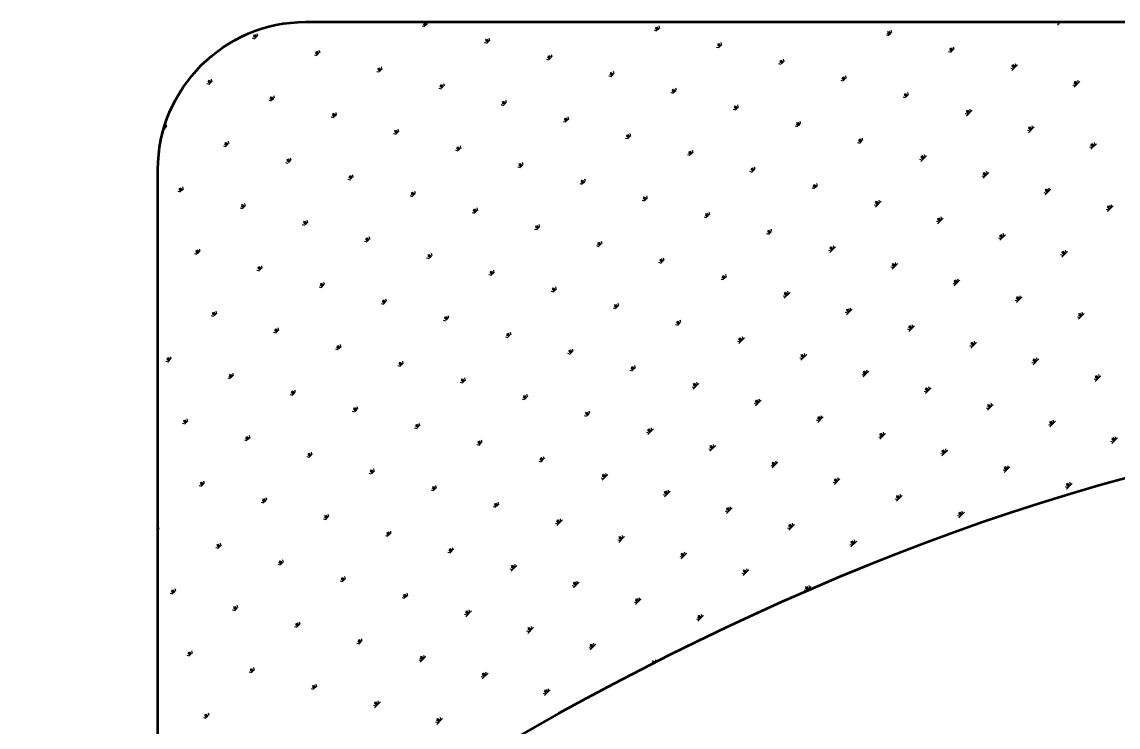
# Model space of a CAD drawing. Extents: x -2746917 to -971774, y -3334247 to -3250358.
# Drawn here: x -2110684 to -2109614, y -3276389 to -3275701 of the extents above; entities that cross this region are included whole.
import ezdxf

# ---------------------------------------------------------------- set-up
doc = ezdxf.new("R2010")
doc.units = 0
doc.header["$LTSCALE"] = 1000
doc.header["$MEASUREMENT"] = 0
doc.layers.get('0').update_dxf_attribs({"linetype": 'CONTINUOUS'})
doc.layers.add('PUB_TITLE', color=4, linetype='CONTINUOUS')

# ---------------------------------------------------------------- blocks, each defined once
blk = doc.blocks.new('A$C6B365CFD')
at = {"layer": 'PUB_TITLE', "color": 4}
for p, q in [((-497.4, 23374.9), (-499.8, 23375.6)), ((-496.7, 23375.6), (-498.9, 23377.8)), ((-496, 23376.3), (-498.8, 23379.1)), ((-495.3, 23377), (-497.6, 23379.2)), ((-494.6, 23377.7), (-495.2, 23379.7)), ((-270.8, 23370.6), (-273.2, 23371.2)), ((-270.1, 23371.3), (-272.3, 23373.5)), ((-269.4, 23372), (-272.2, 23374.7)), ((-268.7, 23372.6), (-270.9, 23374.9)), ((-268, 23373.3), (-268.7, 23375.8)), ((-42.8, 23367.6), (-45.5, 23370.4)), ((-42.1, 23368.3), (-44.3, 23370.5)), ((-41.4, 23369), (-42, 23371.4)), ((121.8, 23378.1), (119.3, 23378.8)), ((120.4, 23376.7), (123.4, 23379.7)), ((122.5, 23378.8), (121.5, 23379.7)), ((123.1, 23379.5), (122.9, 23379.7)), ((-663.3, 23363), (-665.8, 23363.7)), ((-662.6, 23363.7), (-664.9, 23365.9)), ((-661.9, 23364.4), (-664.7, 23367.2)), ((-661.2, 23365.1), (-663.5, 23367.3)), ((-660.5, 23365.8), (-661.2, 23368.2)), ((-436.7, 23358.7), (-439.1, 23359.3)), ((-436, 23359.3), (-438.2, 23361.6)), ((-435.3, 23360), (-438.1, 23362.8)), ((-434.6, 23360.7), (-436.8, 23363)), ((-433.9, 23361.4), (-434.6, 23363.9)), ((-207.3, 23357.1), (-207.9, 23359.5)), ((-44.1, 23366.2), (-46.6, 23366.9)), ((-43.5, 23366.9), (-45.7, 23369.1)), ((-601.9, 23347.4), (-604.1, 23349.7)), ((-601.2, 23348.1), (-604, 23350.9)), ((-600.5, 23348.8), (-602.7, 23351)), ((-599.8, 23349.5), (-600.5, 23351.9)), ((-210.1, 23354.3), (-212.5, 23354.9)), ((-209.4, 23355), (-211.6, 23357.2)), ((-208.7, 23355.7), (-211.4, 23358.5)), ((-208, 23356.4), (-210.2, 23358.6)), ((16.6, 23349.9), (14.1, 23350.6)), ((17.3, 23350.6), (15.1, 23352.8)), ((18, 23351.3), (15.2, 23354.1)), ((18.7, 23352), (16.4, 23354.2)), ((19.4, 23352.7), (18.7, 23355.1)), ((-602.6, 23346.7), (-605, 23347.4)), ((-376, 23342.4), (-378.4, 23343)), ((-375.3, 23343.1), (-377.5, 23345.3)), ((-374.6, 23343.8), (-377.4, 23346.5)), ((-373.9, 23344.5), (-376.1, 23346.7)), ((-373.2, 23345.2), (-373.8, 23347.6)), ((-149.3, 23338), (-151.8, 23338.7)), ((-148.6, 23338.7), (-150.9, 23340.9)), ((-147.9, 23339.4), (-150.7, 23342.2)), ((-147.2, 23340.1), (-149.5, 23342.3)), ((-146.6, 23340.8), (-147.2, 23343.2)), ((78.7, 23335), (75.9, 23337.8)), ((75.9, 23332.3), (81.5, 23337.8)), ((79.4, 23335.7), (77.2, 23338)), ((80.1, 23336.4), (79.4, 23338.9)), ((-541.9, 23330.5), (-544.3, 23331.1)), ((-541.2, 23331.2), (-543.4, 23333.4)), ((-540.5, 23331.9), (-543.3, 23334.6)), ((-539.8, 23332.6), (-542, 23334.8)), ((-539.1, 23333.2), (-539.7, 23335.7)), ((-315.2, 23326.1), (-317.7, 23326.8)), ((-314.5, 23326.8), (-316.8, 23329)), ((-313.8, 23327.5), (-316.6, 23330.3)), ((-313.2, 23328.2), (-315.4, 23330.4)), ((-312.5, 23328.9), (-313.1, 23331.3)), ((-85.8, 23324.5), (-86.5, 23327)), ((77.3, 23333.7), (74.9, 23334.3)), ((78, 23334.4), (75.8, 23336.6)), ((-707.8, 23318.6), (-710.2, 23319.2)), ((-707.1, 23319.3), (-709.3, 23321.5)), ((-706.4, 23319.9), (-709.2, 23322.7)), ((-705.7, 23320.6), (-707.9, 23322.9)), ((-705, 23321.3), (-705.7, 23323.8)), ((-480.5, 23314.9), (-482.7, 23317.1)), ((-479.8, 23315.6), (-482.5, 23318.4)), ((-479.1, 23316.3), (-481.3, 23318.5)), ((-478.4, 23317), (-479, 23319.4)), ((-88.6, 23321.7), (-91, 23322.4)), ((-87.9, 23322.4), (-90.1, 23324.7)), ((-87.2, 23323.1), (-90, 23325.9)), ((-86.5, 23323.8), (-88.7, 23326.1)), ((138, 23317.4), (135.6, 23318)), ((138.7, 23318.1), (136.5, 23320.3)), ((139.4, 23318.8), (136.6, 23321.6)), ((136.6, 23316), (142.2, 23321.6)), ((140.1, 23319.5), (137.9, 23321.7)), ((140.8, 23320.2), (140.2, 23322.6)), ((-646.4, 23303), (-648.6, 23305.2)), ((-645.7, 23303.7), (-648.4, 23306.5)), ((-645, 23304.4), (-647.2, 23306.6)), ((-644.3, 23305.1), (-644.9, 23307.5)), ((-481.1, 23314.2), (-483.6, 23314.8)), ((-254.5, 23309.8), (-256.9, 23310.5)), ((-253.8, 23310.5), (-256, 23312.8)), ((-253.1, 23311.2), (-255.9, 23314)), ((-252.4, 23311.9), (-254.7, 23314.1)), ((-251.7, 23312.6), (-252.4, 23315)), ((-27.9, 23305.5), (-30.3, 23306.1)), ((-27.2, 23306.2), (-29.4, 23308.4)), ((-26.5, 23306.9), (-29.3, 23309.6)), ((-25.8, 23307.6), (-28, 23309.8)), ((-25.1, 23308.3), (-25.7, 23310.7)), ((-647.1, 23302.3), (-649.5, 23302.9)), ((-420.4, 23297.9), (-422.8, 23298.6)), ((-419.7, 23298.6), (-421.9, 23300.8)), ((-419, 23299.3), (-421.8, 23302.1)), ((-418.3, 23300), (-420.6, 23302.2)), ((-417.6, 23300.7), (-418.3, 23303.1)), ((-193.1, 23294.3), (-195.3, 23296.5)), ((-192.4, 23295), (-195.2, 23297.7)), ((-191.7, 23295.6), (-193.9, 23297.9)), ((-191, 23296.3), (-191.7, 23298.8)), ((-586.3, 23286), (-588.8, 23286.7)), ((-585.6, 23286.7), (-587.9, 23288.9)), ((-584.9, 23287.4), (-587.7, 23290.2)), ((-584.2, 23288.1), (-586.5, 23290.3)), ((-583.6, 23288.8), (-584.2, 23291.2)), ((-359, 23282.3), (-361.2, 23284.6)), ((-358.3, 23283), (-361.1, 23285.8)), ((-357.6, 23283.7), (-359.8, 23286)), ((-356.9, 23284.4), (-357.6, 23286.9)), ((-193.8, 23293.6), (-196.2, 23294.2)), ((32.9, 23289.2), (30.4, 23289.9)), ((33.5, 23289.9), (31.3, 23292.1)), ((34.2, 23290.6), (31.5, 23293.4)), ((31.5, 23287.8), (37, 23293.4)), ((34.9, 23291.3), (32.7, 23293.5)), ((35.6, 23292), (35, 23294.4)), ((-752.2, 23274.1), (-752.8, 23274.3)), ((-751.5, 23274.8), (-752.4, 23275.7)), ((-750.8, 23275.5), (-752.1, 23276.7)), ((-750.2, 23276.2), (-751.8, 23277.8)), ((-749.5, 23276.9), (-750.1, 23279.3)), ((-524.2, 23271.1), (-527, 23273.9)), ((-523.5, 23271.8), (-525.7, 23274)), ((-522.8, 23272.5), (-523.5, 23274.9)), ((-359.7, 23281.7), (-362.1, 23282.3)), ((-133.1, 23277.3), (-135.5, 23277.9)), ((-132.4, 23278), (-134.6, 23280.2)), ((-131.7, 23278.7), (-134.4, 23281.5)), ((-131, 23279.4), (-133.2, 23281.6)), ((-130.3, 23280.1), (-130.9, 23282.5)), ((93.6, 23272.9), (91.1, 23273.6)), ((94.3, 23273.6), (92, 23275.9)), ((95, 23274.3), (92.2, 23277.1)), ((92.2, 23271.5), (97.7, 23277.1)), ((95.7, 23275), (93.4, 23277.2)), ((96.4, 23275.7), (95.7, 23278.1)), ((-688.7, 23260.6), (-689.4, 23263)), ((-525.6, 23269.7), (-528, 23270.4)), ((-524.9, 23270.4), (-527.1, 23272.7)), ((-299, 23265.4), (-301.4, 23266)), ((-298.3, 23266.1), (-300.5, 23268.3)), ((-297.6, 23266.8), (-300.4, 23269.5)), ((-296.9, 23267.5), (-299.1, 23269.7)), ((-296.2, 23268.2), (-296.8, 23270.6)), ((-71.6, 23261.7), (-73.9, 23263.9)), ((-70.9, 23262.4), (-73.7, 23265.2)), ((-70.2, 23263.1), (-72.5, 23265.3)), ((-69.6, 23263.8), (-70.2, 23266.2)), ((-691.5, 23257.8), (-693.9, 23258.5)), ((-690.8, 23258.5), (-693, 23260.7)), ((-690.1, 23259.2), (-692.9, 23262)), ((-689.4, 23259.9), (-691.6, 23262.1)), ((-464.9, 23253.5), (-467.3, 23254.1)), ((-464.2, 23254.2), (-466.4, 23256.4)), ((-463.5, 23254.9), (-466.3, 23257.6)), ((-462.8, 23255.6), (-465, 23257.8)), ((-462.1, 23256.2), (-462.7, 23258.7)), ((-237.5, 23249.8), (-239.8, 23252)), ((-236.9, 23250.5), (-239.6, 23253.3)), ((-236.2, 23251.2), (-238.4, 23253.4)), ((-235.5, 23251.9), (-236.1, 23254.3)), ((-72.3, 23261), (-74.8, 23261.7)), ((154.3, 23256.7), (151.9, 23257.3)), ((155, 23257.4), (152.8, 23259.6)), ((155.7, 23258.1), (152.9, 23260.8)), ((152.9, 23255.3), (158.5, 23260.8)), ((156.4, 23258.7), (154.2, 23261)), ((157.1, 23259.4), (156.4, 23261.9)), ((-630.8, 23241.6), (-633.2, 23242.2)), ((-630.1, 23242.3), (-632.3, 23244.5)), ((-629.4, 23242.9), (-632.2, 23245.7)), ((-628.7, 23243.6), (-630.9, 23245.9)), ((-628, 23244.3), (-628.7, 23246.8)), ((-402.8, 23238.6), (-405.5, 23241.4)), ((-402.1, 23239.3), (-404.3, 23241.5)), ((-401.4, 23240), (-402, 23242.4)), ((-238.2, 23249.1), (-240.7, 23249.8)), ((-11.6, 23244.8), (-14, 23245.4)), ((-10.9, 23245.4), (-13.1, 23247.7)), ((-10.2, 23246.1), (-13, 23248.9)), ((-13, 23243.4), (-7.4, 23248.9)), ((-9.5, 23246.8), (-11.7, 23249.1)), ((-8.8, 23247.5), (-9.5, 23250)), ((-567.3, 23228.1), (-567.9, 23230.5)), ((-404.1, 23237.2), (-406.6, 23237.8)), ((-403.5, 23237.9), (-405.7, 23240.1)), ((-177.5, 23232.8), (-179.9, 23233.5)), ((-176.8, 23233.5), (-179, 23235.8)), ((-176.1, 23234.2), (-178.9, 23237)), ((-175.4, 23234.9), (-177.7, 23237.1)), ((-174.7, 23235.6), (-175.4, 23238)), ((49.8, 23229.2), (47.6, 23231.4)), ((50.5, 23229.9), (47.7, 23232.6)), ((47.7, 23227.1), (53.3, 23232.6)), ((51.2, 23230.6), (49, 23232.8)), ((51.9, 23231.3), (51.2, 23233.7)), ((-570.1, 23225.3), (-572.5, 23225.9)), ((-569.4, 23226), (-571.6, 23228.2)), ((-568.7, 23226.7), (-571.4, 23229.5)), ((-568, 23227.4), (-570.2, 23229.6)), ((-343.4, 23220.9), (-345.9, 23221.6)), ((-342.7, 23221.6), (-344.9, 23223.8)), ((-342, 23222.3), (-344.8, 23225.1)), ((-341.3, 23223), (-343.6, 23225.2)), ((-340.6, 23223.7), (-341.3, 23226.1)), ((-115.4, 23218), (-118.2, 23220.7)), ((-114.7, 23218.7), (-116.9, 23220.9)), ((-114, 23219.3), (-114.7, 23221.8)), ((49.1, 23228.5), (46.7, 23229.1)), ((-736, 23213.4), (-738.4, 23214)), ((-735.3, 23214.1), (-737.5, 23216.3)), ((-734.6, 23214.8), (-737.4, 23217.5)), ((-733.9, 23215.5), (-736.1, 23217.7)), ((-733.2, 23216.2), (-733.8, 23218.6)), ((-509.3, 23209), (-511.8, 23209.7)), ((-508.6, 23209.7), (-510.9, 23211.9)), ((-507.9, 23210.4), (-510.7, 23213.2)), ((-507.2, 23211.1), (-509.5, 23213.3)), ((-506.6, 23211.8), (-507.2, 23214.2)), ((-281.3, 23206), (-284.1, 23208.8)), ((-280.6, 23206.7), (-282.8, 23209)), ((-279.9, 23207.4), (-280.6, 23209.9)), ((-116.8, 23216.6), (-119.2, 23217.2)), ((-116.1, 23217.3), (-118.3, 23219.5)), ((109.8, 23212.2), (107.4, 23212.9)), ((110.5, 23212.9), (108.3, 23215.1)), ((111.2, 23213.6), (108.5, 23216.4)), ((108.5, 23210.8), (114, 23216.4)), ((111.9, 23214.3), (109.7, 23216.5)), ((112.6, 23215), (112, 23217.4)), ((-674.5, 23197.8), (-676.8, 23200)), ((-673.8, 23198.5), (-676.6, 23201.3)), ((-673.2, 23199.2), (-675.4, 23201.4)), ((-672.5, 23199.9), (-673.1, 23202.3)), ((-282.7, 23204.7), (-285.1, 23205.3)), ((-282, 23205.3), (-284.2, 23207.6)), ((-56.1, 23200.3), (-58.5, 23200.9)), ((-55.4, 23201), (-57.6, 23203.2)), ((-54.7, 23201.7), (-57.4, 23204.5)), ((-57.4, 23198.9), (-51.9, 23204.5)), ((-54, 23202.4), (-56.2, 23204.6)), ((-53.3, 23203.1), (-53.9, 23205.5)), ((171.3, 23196.6), (169, 23198.9)), ((172, 23197.3), (169.2, 23200.1)), ((169.2, 23194.5), (174.7, 23200.1)), ((172.7, 23198), (170.4, 23200.2)), ((173.4, 23198.7), (172.7, 23201.1)), ((-675.2, 23197.1), (-677.7, 23197.8)), ((-448.6, 23192.7), (-451, 23193.4)), ((-447.9, 23193.4), (-450.1, 23195.7)), ((-447.2, 23194.1), (-450, 23196.9)), ((-446.5, 23194.8), (-448.7, 23197)), ((-445.8, 23195.5), (-446.5, 23198)), ((-222, 23188.4), (-224.4, 23189)), ((-221.3, 23189.1), (-223.5, 23191.3)), ((-220.6, 23189.8), (-223.4, 23192.6)), ((-219.9, 23190.5), (-222.1, 23192.7)), ((-219.2, 23191.2), (-219.8, 23193.6)), ((6.1, 23185.4), (3.3, 23188.2)), ((3.3, 23182.6), (8.8, 23188.2)), ((6.8, 23186.1), (4.5, 23188.3)), ((7.4, 23186.8), (6.8, 23189.2)), ((170.6, 23195.9), (168.1, 23196.6)), ((-614.5, 23180.8), (-616.9, 23181.5)), ((-613.8, 23181.5), (-616, 23183.7)), ((-613.1, 23182.2), (-615.9, 23185)), ((-612.4, 23182.9), (-614.7, 23185.1)), ((-611.7, 23183.6), (-612.4, 23186)), ((-387.9, 23176.5), (-390.3, 23177.1)), ((-387.2, 23177.2), (-389.4, 23179.4)), ((-386.5, 23177.9), (-389.3, 23180.6)), ((-385.8, 23178.6), (-388, 23180.8)), ((-385.1, 23179.3), (-385.7, 23181.7)), ((-158.5, 23174.9), (-159.1, 23177.3)), ((4.7, 23184), (2.2, 23184.7)), ((5.4, 23184.7), (3.1, 23186.9)), ((-553.1, 23165.3), (-555.3, 23167.5)), ((-552.4, 23165.9), (-555.2, 23168.7)), ((-551.7, 23166.6), (-553.9, 23168.9)), ((-551, 23167.3), (-551.7, 23169.8)), ((-161.2, 23172.1), (-163.7, 23172.8)), ((-160.5, 23172.8), (-162.8, 23175)), ((-159.9, 23173.5), (-162.6, 23176.3)), ((-159.2, 23174.2), (-161.4, 23176.4)), ((65.4, 23167.8), (63, 23168.4)), ((66.1, 23168.4), (63.9, 23170.7)), ((66.8, 23169.1), (64, 23171.9)), ((64, 23166.4), (69.6, 23171.9)), ((67.5, 23169.8), (65.3, 23172.1)), ((68.2, 23170.5), (67.5, 23173)), ((-719, 23153.3), (-721.2, 23155.6)), ((-718.3, 23154), (-721.1, 23156.8)), ((-717.6, 23154.7), (-719.8, 23157)), ((-716.9, 23155.4), (-717.6, 23157.9)), ((-553.8, 23164.6), (-556.2, 23165.2)), ((-327.1, 23160.2), (-329.6, 23160.9)), ((-326.5, 23160.9), (-328.7, 23163.1)), ((-325.8, 23161.6), (-328.5, 23164.4)), ((-325.1, 23162.3), (-327.3, 23164.5)), ((-324.4, 23163), (-325, 23165.4)), ((-100.5, 23155.8), (-102.9, 23156.5)), ((-99.8, 23156.5), (-102, 23158.8)), ((-99.1, 23157.2), (-101.9, 23160)), ((-101.9, 23154.5), (-96.3, 23160)), ((-98.4, 23157.9), (-100.7, 23160.1)), ((-97.7, 23158.6), (-98.4, 23161)), ((127.5, 23152.9), (124.7, 23155.6)), ((124.7, 23150.1), (130.3, 23155.6)), ((128.2, 23153.6), (126, 23155.8)), ((128.9, 23154.3), (128.2, 23156.7)), ((-719.7, 23152.6), (-722.1, 23153.3)), ((-493.1, 23148.3), (-495.5, 23148.9)), ((-492.4, 23149), (-494.6, 23151.2)), ((-491.7, 23149.7), (-494.4, 23152.5)), ((-491, 23150.4), (-493.2, 23152.6)), ((-490.3, 23151.1), (-490.9, 23153.5)), ((-265.7, 23144.6), (-268, 23146.8)), ((-265, 23145.3), (-267.8, 23148.1)), ((-264.3, 23146), (-266.6, 23148.2)), ((-263.6, 23146.7), (-264.3, 23149.1)), ((-37, 23142.3), (-37.7, 23144.8)), ((126.1, 23151.5), (123.7, 23152.1)), ((126.8, 23152.2), (124.6, 23154.4)), ((-659, 23136.4), (-661.4, 23137)), ((-658.3, 23137.1), (-660.5, 23139.3)), ((-657.6, 23137.8), (-660.4, 23140.5)), ((-656.9, 23138.5), (-659.1, 23140.7)), ((-656.2, 23139.2), (-656.8, 23141.6)), ((-431.6, 23132.7), (-433.9, 23134.9)), ((-430.9, 23133.4), (-433.7, 23136.2)), ((-430.2, 23134.1), (-432.5, 23136.3)), ((-429.6, 23134.8), (-430.2, 23137.2)), ((-266.4, 23143.9), (-268.9, 23144.6)), ((-39.8, 23139.6), (-42.2, 23140.2)), ((-39.1, 23140.3), (-41.3, 23142.5)), ((-38.4, 23141), (-41.2, 23143.7)), ((-41.2, 23138.2), (-35.6, 23143.7)), ((-37.7, 23141.7), (-39.9, 23143.9)), ((-596.9, 23121.5), (-599.6, 23124.3)), ((-596.2, 23122.2), (-598.4, 23124.4)), ((-595.5, 23122.9), (-596.1, 23125.3)), ((-432.3, 23132), (-434.8, 23132.7)), ((-205.7, 23127.7), (-208.1, 23128.3)), ((-205, 23128.4), (-207.2, 23130.6)), ((-204.3, 23129), (-207.1, 23131.8)), ((-203.6, 23129.7), (-205.8, 23132)), ((-202.9, 23130.4), (-203.6, 23132.9)), ((20.9, 23123.3), (18.5, 23123.9)), ((21.6, 23124), (19.4, 23126.2)), ((22.3, 23124.7), (19.5, 23127.5)), ((19.5, 23121.9), (25.1, 23127.5)), ((23, 23125.4), (20.8, 23127.6)), ((23.7, 23126.1), (23.1, 23128.5)), ((-598.2, 23120.1), (-600.7, 23120.8)), ((-597.5, 23120.8), (-599.8, 23123)), ((-371.6, 23115.7), (-374, 23116.4)), ((-370.9, 23116.4), (-373.1, 23118.7)), ((-370.2, 23117.1), (-373, 23119.9)), ((-369.5, 23117.8), (-371.7, 23120.1)), ((-368.8, 23118.5), (-369.5, 23121)), ((-144.3, 23112.1), (-146.5, 23114.3)), ((-143.6, 23112.8), (-146.4, 23115.6)), ((-146.4, 23110), (-140.8, 23115.6)), ((-142.9, 23113.5), (-145.1, 23115.7)), ((-142.2, 23114.2), (-142.8, 23116.6)), ((-537.5, 23103.8), (-539.9, 23104.5)), ((-536.8, 23104.5), (-539, 23106.8)), ((-536.1, 23105.2), (-538.9, 23108)), ((-535.4, 23105.9), (-537.7, 23108.1)), ((-534.7, 23106.6), (-535.4, 23109)), ((-310.2, 23100.2), (-312.4, 23102.4)), ((-309.5, 23100.9), (-312.3, 23103.6)), ((-308.8, 23101.6), (-311, 23103.8)), ((-308.1, 23102.3), (-308.8, 23104.7)), ((-145, 23111.4), (-147.4, 23112)), ((81.7, 23107), (79.2, 23107.7)), ((82.4, 23107.7), (80.1, 23109.9)), ((83.1, 23108.4), (80.3, 23111.2)), ((80.3, 23105.6), (85.8, 23111.2)), ((83.7, 23109.1), (81.5, 23111.3)), ((84.4, 23109.8), (83.8, 23112.2)), ((-703.4, 23091.9), (-705.9, 23092.6)), ((-702.7, 23092.6), (-705, 23094.8)), ((-702, 23093.3), (-704.8, 23096.1)), ((-701.3, 23094), (-703.6, 23096.2)), ((-700.6, 23094.7), (-701.3, 23097.1)), ((-475.4, 23089), (-478.2, 23091.7)), ((-474.7, 23089.6), (-476.9, 23091.9)), ((-474, 23090.3), (-474.7, 23092.8)), ((-310.9, 23099.5), (-313.3, 23100.1)), ((-84.2, 23095.1), (-86.7, 23095.8)), ((-83.5, 23095.8), (-85.8, 23098)), ((-82.9, 23096.5), (-85.6, 23099.3)), ((-85.6, 23093.7), (-80.1, 23099.3)), ((-82.2, 23097.2), (-84.4, 23099.4)), ((-81.5, 23097.9), (-82.1, 23100.3)), ((142.4, 23090.8), (140, 23091.4)), ((143.1, 23091.4), (140.9, 23093.7)), ((143.8, 23092.1), (141, 23094.9)), ((141, 23089.4), (146.6, 23094.9)), ((144.5, 23092.8), (142.3, 23095.1)), ((145.2, 23093.5), (144.5, 23096)), ((-639.9, 23078.4), (-640.6, 23080.9)), ((-476.8, 23087.6), (-479.2, 23088.2)), ((-476.1, 23088.3), (-478.3, 23090.5)), ((-250.2, 23083.2), (-252.6, 23083.9)), ((-249.5, 23083.9), (-251.7, 23086.1)), ((-248.8, 23084.6), (-251.5, 23087.4)), ((-248.1, 23085.3), (-250.3, 23087.5)), ((-247.4, 23086), (-248, 23088.4)), ((-22.8, 23079.5), (-25, 23081.8)), ((-22.1, 23080.2), (-24.9, 23083)), ((-24.9, 23077.5), (-19.3, 23083)), ((-21.4, 23080.9), (-23.7, 23083.1)), ((-20.7, 23081.6), (-21.4, 23084)), ((-642.7, 23075.6), (-645.1, 23076.3)), ((-642, 23076.3), (-644.2, 23078.6)), ((-641.3, 23077), (-644.1, 23079.8)), ((-640.6, 23077.7), (-642.8, 23080)), ((-416.1, 23071.3), (-418.5, 23071.9)), ((-415.4, 23072), (-417.6, 23074.2)), ((-414.7, 23072.7), (-417.4, 23075.5)), ((-414, 23073.4), (-416.2, 23075.6)), ((-413.3, 23074.1), (-413.9, 23076.5)), ((-188.7, 23067.6), (-191, 23069.8)), ((-188, 23068.3), (-190.8, 23071.1)), ((-190.8, 23065.5), (-185.3, 23071.1)), ((-187.3, 23069), (-189.6, 23071.2)), ((-186.6, 23069.7), (-187.3, 23072.1)), ((-23.5, 23078.8), (-25.9, 23079.5)), ((-582, 23059.4), (-584.4, 23060)), ((-581.3, 23060.1), (-583.5, 23062.3)), ((-580.6, 23060.8), (-583.4, 23063.5)), ((-579.9, 23061.5), (-582.1, 23063.7)), ((-579.2, 23062.2), (-579.8, 23064.6)), ((-353.9, 23056.4), (-356.7, 23059.2)), ((-353.2, 23057.1), (-355.5, 23059.3)), ((-352.6, 23057.8), (-353.2, 23060.2)), ((-189.4, 23066.9), (-191.9, 23067.6)), ((37.2, 23062.6), (34.8, 23063.2)), ((37.9, 23063.3), (35.7, 23065.5)), ((38.6, 23064), (35.8, 23066.7)), ((35.8, 23061.2), (41.4, 23066.7)), ((39.3, 23064.7), (37.1, 23066.9)), ((40, 23065.3), (39.3, 23067.8)), ((-747.2, 23048.2), (-749.4, 23050.4)), ((-746.5, 23048.9), (-749.3, 23051.6)), ((-745.8, 23049.6), (-748, 23051.8)), ((-745.1, 23050.2), (-745.7, 23052.7)), ((-518.5, 23045.9), (-519.1, 23048.3)), ((-355.3, 23055), (-357.8, 23055.7)), ((-354.6, 23055.7), (-356.9, 23057.9)), ((-128.7, 23050.7), (-131.1, 23051.3)), ((-128, 23051.4), (-130.2, 23053.6)), ((-127.3, 23052), (-130.1, 23054.8)), ((-130.1, 23049.3), (-124.5, 23054.8)), ((-126.6, 23052.7), (-128.8, 23055)), ((-125.9, 23053.4), (-126.6, 23055.9)), ((98.6, 23047), (96.4, 23049.2)), ((99.3, 23047.7), (96.5, 23050.5)), ((96.5, 23044.9), (102.1, 23050.5)), ((100, 23048.4), (97.8, 23050.6)), ((100.7, 23049.1), (100.1, 23051.5)), ((-747.9, 23047.5), (-750.3, 23048.1)), ((-521.2, 23043.1), (-523.7, 23043.8)), ((-520.5, 23043.8), (-522.8, 23046)), ((-519.9, 23044.5), (-522.6, 23047.3)), ((-519.2, 23045.2), (-521.4, 23047.4)), ((-294.6, 23038.7), (-297, 23039.4)), ((-293.9, 23039.4), (-296.1, 23041.7)), ((-293.2, 23040.1), (-296, 23042.9)), ((-292.5, 23040.8), (-294.7, 23043.1)), ((-291.8, 23041.5), (-292.5, 23044)), ((-66.6, 23035.8), (-69.4, 23038.6)), ((-69.4, 23033), (-63.8, 23038.6)), ((-65.9, 23036.5), (-68.1, 23038.7)), ((-65.2, 23037.2), (-65.8, 23039.6)), ((97.9, 23046.3), (95.5, 23046.9)), ((-687.2, 23031.2), (-689.6, 23031.8)), ((-686.5, 23031.9), (-688.7, 23034.1)), ((-685.8, 23032.6), (-688.5, 23035.4)), ((-685.1, 23033.3), (-687.3, 23035.5)), ((-684.4, 23034), (-685, 23036.4)), ((-460.5, 23026.8), (-462.9, 23027.5)), ((-459.8, 23027.5), (-462, 23029.8)), ((-459.1, 23028.2), (-461.9, 23031)), ((-458.4, 23028.9), (-460.7, 23031.1)), ((-457.7, 23029.6), (-458.4, 23032)), ((-231.1, 23025.3), (-231.8, 23027.7)), ((-68, 23034.4), (-70.4, 23035)), ((-67.3, 23035.1), (-69.5, 23037.3)), ((158.7, 23030), (156.2, 23030.7)), ((159.4, 23030.7), (157.1, 23032.9)), ((160.1, 23031.4), (157.3, 23034.2)), ((157.3, 23028.6), (162.8, 23034.2)), ((160.7, 23032.1), (158.5, 23034.3)), ((161.4, 23032.8), (160.8, 23035.2)), ((-625.7, 23015.6), (-628, 23017.8)), ((-625, 23016.3), (-627.8, 23019.1)), ((-624.3, 23017), (-626.6, 23019.2)), ((-623.6, 23017.7), (-624.3, 23020.1)), ((-233.9, 23022.5), (-236.3, 23023.1)), ((-233.2, 23023.2), (-235.4, 23025.4)), ((-232.5, 23023.9), (-235.3, 23026.6)), ((-235.3, 23021.1), (-229.7, 23026.6)), ((-231.8, 23024.6), (-234, 23026.8)), ((-7.2, 23018.1), (-9.7, 23018.8)), ((-6.5, 23018.8), (-8.8, 23021)), ((-5.9, 23019.5), (-8.6, 23022.3)), ((-8.6, 23016.7), (-3.1, 23022.3)), ((-5.2, 23020.2), (-7.4, 23022.4)), ((-4.5, 23020.9), (-5.1, 23023.3)), ((-626.4, 23014.9), (-628.9, 23015.6)), ((-399.8, 23010.6), (-402.2, 23011.2)), ((-399.1, 23011.3), (-401.3, 23013.5)), ((-398.4, 23012), (-401.2, 23014.7)), ((-397.7, 23012.6), (-399.9, 23014.9)), ((-397, 23013.3), (-397.7, 23015.8)), ((-173.2, 23006.2), (-175.6, 23006.9)), ((-172.5, 23006.9), (-174.7, 23009.1)), ((-171.8, 23007.6), (-174.5, 23010.4)), ((-174.5, 23004.8), (-169, 23010.4)), ((-171.1, 23008.3), (-173.3, 23010.5)), ((-170.4, 23009), (-171, 23011.4)), ((54.9, 23003.2), (52.1, 23006)), ((52.1, 23000.5), (57.6, 23006)), ((55.6, 23003.9), (53.3, 23006.1)), ((56.3, 23004.6), (55.6, 23007.1)), ((-565.7, 22998.7), (-568.1, 22999.3)), ((-565, 22999.3), (-567.2, 23001.6)), ((-564.3, 23000), (-567.1, 23002.8)), ((-563.6, 23000.7), (-565.8, 23003)), ((-562.9, 23001.4), (-563.6, 23003.9)), ((-339.1, 22994.3), (-341.5, 22994.9)), ((-338.4, 22995), (-340.6, 22997.2)), ((-337.7, 22995.7), (-340.5, 22998.5)), ((-337, 22996.4), (-339.2, 22998.6)), ((-336.3, 22997.1), (-336.9, 22999.5)), ((-109.6, 22992.7), (-110.3, 22995.1)), ((53.5, 23001.8), (51.1, 23002.5)), ((54.2, 23002.5), (52, 23004.8)), ((-731.6, 22986.7), (-734, 22987.4)), ((-730.9, 22987.4), (-733.1, 22989.7)), ((-730.2, 22988.1), (-733, 22990.9)), ((-729.5, 22988.8), (-731.7, 22991)), ((-728.8, 22989.5), (-729.5, 22991.9)), ((-504.3, 22983.1), (-506.5, 22985.3)), ((-503.6, 22983.8), (-506.4, 22986.5)), ((-502.9, 22984.5), (-505.1, 22986.7)), ((-502.2, 22985.2), (-502.8, 22987.6)), ((-112.4, 22989.9), (-114.9, 22990.6)), ((-111.7, 22990.6), (-114, 22992.8)), ((-111, 22991.3), (-113.8, 22994.1)), ((-113.8, 22988.5), (-108.3, 22994.1)), ((-110.3, 22992), (-112.6, 22994.2)), ((114.2, 22985.6), (111.8, 22986.2)), ((114.9, 22986.3), (112.7, 22988.5)), ((115.6, 22987), (112.8, 22989.7)), ((112.8, 22984.2), (118.4, 22989.7)), ((116.3, 22987.7), (114.1, 22989.9)), ((117, 22988.3), (116.3, 22990.8)), ((-670.2, 22971.2), (-672.4, 22973.4)), ((-669.5, 22971.9), (-672.3, 22974.6)), ((-668.8, 22972.6), (-671, 22974.8)), ((-668.1, 22973.2), (-668.8, 22975.7)), ((-505, 22982.4), (-507.4, 22983)), ((-278.3, 22978), (-280.8, 22978.7)), ((-277.6, 22978.7), (-279.9, 22980.9)), ((-276.9, 22979.4), (-279.7, 22982.2)), ((-279.7, 22976.6), (-274.2, 22982.2)), ((-276.3, 22980.1), (-278.5, 22982.3)), ((-275.6, 22980.8), (-276.2, 22983.2)), ((-51.7, 22973.7), (-54.1, 22974.3)), ((-51, 22974.4), (-53.2, 22976.6)), ((-50.3, 22975), (-53.1, 22977.8)), ((-53.1, 22972.3), (-47.5, 22977.8)), ((-49.6, 22975.7), (-51.8, 22978)), ((-48.9, 22976.4), (-49.6, 22978.9)), ((176.3, 22970.7), (173.5, 22973.5)), ((173.5, 22967.9), (179.1, 22973.5)), ((177, 22971.4), (174.8, 22973.6)), ((177.7, 22972.1), (177.1, 22974.5)), ((-670.9, 22970.5), (-673.3, 22971.1)), ((-444.2, 22966.1), (-446.7, 22966.8)), ((-443.5, 22966.8), (-445.8, 22969)), ((-442.9, 22967.5), (-445.6, 22970.3)), ((-442.2, 22968.2), (-444.4, 22970.4)), ((-441.5, 22968.9), (-442.1, 22971.3)), ((-216.9, 22962.4), (-219.1, 22964.7)), ((-216.2, 22963.1), (-219, 22965.9)), ((-219, 22960.4), (-213.4, 22965.9)), ((-215.5, 22963.8), (-217.7, 22966.1)), ((-214.8, 22964.5), (-215.5, 22967)), ((11.8, 22960.2), (11.2, 22962.6)), ((174.9, 22969.3), (172.5, 22970)), ((175.6, 22970), (173.4, 22972.2)), ((-610.2, 22954.2), (-612.6, 22954.8)), ((-609.5, 22954.9), (-611.7, 22957.1)), ((-608.8, 22955.6), (-611.5, 22958.4)), ((-608.1, 22956.3), (-610.3, 22958.5)), ((-607.4, 22957), (-608, 22959.4)), ((-382.8, 22950.5), (-385, 22952.8)), ((-382.1, 22951.2), (-384.9, 22954)), ((-381.4, 22951.9), (-383.7, 22954.1)), ((-380.7, 22952.6), (-381.4, 22955)), ((-217.6, 22961.7), (-220, 22962.4)), ((9, 22957.4), (6.6, 22958)), ((9.7, 22958.1), (7.5, 22960.3)), ((10.4, 22958.8), (7.6, 22961.6)), ((7.6, 22956), (13.2, 22961.6)), ((11.1, 22959.5), (8.9, 22961.7)), ((-548, 22939.3), (-550.8, 22942.1)), ((-547.3, 22940), (-549.6, 22942.2)), ((-546.6, 22940.7), (-547.3, 22943.1)), ((-383.5, 22949.8), (-385.9, 22950.5)), ((-156.9, 22945.5), (-159.3, 22946.1)), ((-156.2, 22946.2), (-158.4, 22948.4)), ((-155.5, 22946.9), (-158.3, 22949.6)), ((-158.3, 22944.1), (-152.7, 22949.6)), ((-154.8, 22947.6), (-157, 22949.8)), ((-154.1, 22948.3), (-154.8, 22950.7)), ((69.8, 22941.1), (67.3, 22941.8)), ((70.4, 22941.8), (68.2, 22944)), ((71.1, 22942.5), (68.4, 22945.3)), ((68.4, 22939.7), (73.9, 22945.3)), ((71.8, 22943.2), (69.6, 22945.4)), ((72.5, 22943.9), (71.9, 22946.3)), ((-712.6, 22928.8), (-713.2, 22931.2)), ((-549.4, 22937.9), (-551.9, 22938.6)), ((-548.7, 22938.6), (-551, 22940.8)), ((-322.8, 22933.6), (-325.2, 22934.2)), ((-322.1, 22934.3), (-324.3, 22936.5)), ((-321.4, 22935), (-324.2, 22937.7)), ((-324.2, 22932.2), (-318.6, 22937.7)), ((-320.7, 22935.6), (-322.9, 22937.9)), ((-320, 22936.3), (-320.7, 22938.8)), ((-95.5, 22929.9), (-97.7, 22932.1)), ((-94.8, 22930.6), (-97.5, 22933.4)), ((-97.5, 22927.8), (-92, 22933.4)), ((-94.1, 22931.3), (-96.3, 22933.5)), ((-93.4, 22932), (-94, 22934.4)), ((-715.3, 22926), (-717.8, 22926.7)), ((-714.6, 22926.7), (-716.9, 22928.9)), ((-713.9, 22927.4), (-716.7, 22930.2)), ((-713.3, 22928.1), (-715.5, 22930.3)), ((-488.7, 22921.7), (-491.1, 22922.3)), ((-488, 22922.3), (-490.2, 22924.6)), ((-487.3, 22923), (-490.1, 22925.8)), ((-486.6, 22923.7), (-488.8, 22926)), ((-485.9, 22924.4), (-486.6, 22926.9)), ((-261.4, 22918), (-263.6, 22920.2)), ((-260.7, 22918.7), (-263.5, 22921.5)), ((-263.5, 22915.9), (-257.9, 22921.5)), ((-260, 22919.4), (-262.2, 22921.6)), ((-259.3, 22920.1), (-259.9, 22922.5)), ((-96.2, 22929.2), (-98.6, 22929.9)), ((130.5, 22924.8), (128.1, 22925.5)), ((131.2, 22925.5), (129, 22927.8)), ((131.9, 22926.2), (129.1, 22929)), ((129.1, 22923.5), (134.6, 22929)), ((132.6, 22926.9), (130.3, 22929.2)), ((133.3, 22927.6), (132.6, 22930.1)), ((-654.6, 22909.7), (-657, 22910.4)), ((-653.9, 22910.4), (-656.1, 22912.7)), ((-653.2, 22911.1), (-656, 22913.9)), ((-652.5, 22911.8), (-654.7, 22914)), ((-651.8, 22912.5), (-652.5, 22914.9)), ((-426.6, 22906.8), (-429.4, 22909.5)), ((-425.9, 22907.5), (-428.1, 22909.7)), ((-425.2, 22908.2), (-425.8, 22910.6)), ((-262.1, 22917.3), (-264.5, 22917.9)), ((-35.4, 22912.9), (-37.9, 22913.6)), ((-34.7, 22913.6), (-37, 22915.9)), ((-34, 22914.3), (-36.8, 22917.1)), ((-36.8, 22911.5), (-31.3, 22917.1)), ((-33.3, 22915), (-35.6, 22917.2)), ((-32.6, 22915.7), (-33.3, 22918.1)), ((-591.1, 22896.2), (-591.8, 22898.7)), ((-428, 22905.4), (-430.4, 22906)), ((-427.3, 22906.1), (-429.5, 22908.3)), ((-201.3, 22901), (-203.8, 22901.7)), ((-200.6, 22901.7), (-202.9, 22903.9)), ((-199.9, 22902.4), (-202.7, 22905.2)), ((-202.7, 22899.6), (-197.2, 22905.2)), ((-199.3, 22903.1), (-201.5, 22905.3)), ((-198.6, 22903.8), (-199.2, 22906.2)), ((26, 22897.4), (23.8, 22899.6)), ((26.7, 22898.1), (23.9, 22900.8)), ((23.9, 22895.3), (29.5, 22900.8)), ((27.4, 22898.7), (25.2, 22901)), ((28.1, 22899.4), (27.4, 22901.9)), ((-593.9, 22893.5), (-596.3, 22894.1)), ((-593.2, 22894.2), (-595.4, 22896.4)), ((-592.5, 22894.9), (-595.3, 22897.6)), ((-591.8, 22895.6), (-594, 22897.8)), ((-367.2, 22889.1), (-369.7, 22889.8)), ((-366.6, 22889.8), (-368.8, 22892)), ((-365.9, 22890.5), (-368.6, 22893.3)), ((-368.6, 22887.7), (-363.1, 22893.3)), ((-365.2, 22891.2), (-367.4, 22893.4)), ((-364.5, 22891.9), (-365.1, 22894.3)), ((-139.9, 22885.4), (-142.1, 22887.7)), ((-139.2, 22886.1), (-142, 22888.9)), ((-142, 22883.4), (-136.4, 22888.9)), ((-138.5, 22886.8), (-140.7, 22889.1)), ((-137.8, 22887.5), (-138.5, 22890)), ((25.3, 22896.7), (22.9, 22897.3)), ((-757.7, 22883.6), (-758.1, 22884.1)), ((-757, 22884.3), (-757.7, 22886.8)), ((-533.2, 22877.2), (-535.6, 22877.8)), ((-532.5, 22877.9), (-534.7, 22880.1)), ((-531.8, 22878.6), (-534.5, 22881.4)), ((-531.1, 22879.3), (-533.3, 22881.5)), ((-530.4, 22880), (-531, 22882.4)), ((-305.1, 22874.2), (-307.9, 22877)), ((-307.9, 22871.4), (-302.4, 22877)), ((-304.4, 22874.9), (-306.7, 22877.1)), ((-303.7, 22875.6), (-304.4, 22878)), ((-140.6, 22884.7), (-143, 22885.4)), ((-698.4, 22866), (-700.6, 22868.2)), ((-697.7, 22866.7), (-700.5, 22869.5)), ((-697, 22867.4), (-699.2, 22869.6)), ((-696.3, 22868.1), (-696.9, 22870.5)), ((-306.5, 22872.8), (-308.9, 22873.5)), ((-305.8, 22873.5), (-308, 22875.8)), ((-79.9, 22868.5), (-82.3, 22869.1)), ((-79.2, 22869.2), (-81.4, 22871.4)), ((-78.5, 22869.9), (-81.3, 22872.6)), ((-81.3, 22867.1), (-75.7, 22872.6)), ((-77.8, 22870.6), (-80, 22872.8)), ((-77.1, 22871.3), (-77.8, 22873.7)), ((-699.1, 22865.3), (-701.5, 22865.9)), ((-472.4, 22860.9), (-474.9, 22861.6)), ((-471.7, 22861.6), (-474, 22863.8)), ((-471, 22862.3), (-473.8, 22865.1)), ((-470.3, 22863), (-472.6, 22865.2)), ((-469.6, 22863.7), (-470.3, 22866.1)), ((-245.8, 22856.6), (-248.2, 22857.2)), ((-245.1, 22857.3), (-247.3, 22859.5)), ((-244.4, 22858), (-247.2, 22860.7)), ((-247.2, 22855.2), (-241.6, 22860.7)), ((-243.7, 22858.6), (-245.9, 22860.9)), ((-243, 22859.3), (-243.7, 22861.8)), ((-638.3, 22849), (-640.8, 22849.7)), ((-637.6, 22849.7), (-639.9, 22851.9)), ((-636.9, 22850.4), (-639.7, 22853.2)), ((-636.3, 22851.1), (-638.5, 22853.3)), ((-635.6, 22851.8), (-636.2, 22854.2)), ((-411.7, 22844.7), (-414.1, 22845.3)), ((-411, 22845.3), (-413.2, 22847.6)), ((-410.3, 22846), (-413.1, 22848.8)), ((-413.1, 22843.3), (-407.5, 22848.8)), ((-409.6, 22846.7), (-411.8, 22849)), ((-408.9, 22847.4), (-409.6, 22849.9)), ((-182.3, 22843.1), (-182.9, 22845.5)), ((-576.9, 22833.4), (-579.1, 22835.7)), ((-576.2, 22834.1), (-579, 22836.9)), ((-575.5, 22834.8), (-577.7, 22837)), ((-574.8, 22835.5), (-575.5, 22838)), ((-185.1, 22840.3), (-187.5, 22840.9)), ((-184.4, 22841), (-186.6, 22843.2)), ((-183.7, 22841.7), (-186.5, 22844.5)), ((-186.5, 22838.9), (-180.9, 22844.5)), ((-183, 22842.4), (-185.2, 22844.6)), ((-742.8, 22821.5), (-745, 22823.7)), ((-742.1, 22822.2), (-744.9, 22825)), ((-741.4, 22822.9), (-743.7, 22825.1)), ((-740.7, 22823.6), (-741.4, 22826)), ((-577.6, 22832.7), (-580, 22833.4)), ((-351, 22828.4), (-353.4, 22829)), ((-350.3, 22829.1), (-352.5, 22831.3)), ((-349.6, 22829.8), (-352.4, 22832.6)), ((-352.4, 22827), (-346.8, 22832.6)), ((-348.9, 22830.5), (-351.1, 22832.7)), ((-348.2, 22831.2), (-348.8, 22833.6)), ((-124.3, 22824), (-126.8, 22824.7)), ((-123.6, 22824.7), (-125.9, 22826.9)), ((-122.9, 22825.4), (-125.7, 22828.2)), ((-122.3, 22826.1), (-124.5, 22828.3)), ((-124.4, 22824), (-120.2, 22828.2)), ((-121.6, 22826.8), (-122.2, 22829.2)), ((-743.5, 22820.8), (-745.9, 22821.5)), ((-516.9, 22816.5), (-519.3, 22817.1)), ((-516.2, 22817.2), (-518.4, 22819.4)), ((-515.5, 22817.9), (-518.3, 22820.6)), ((-514.8, 22818.6), (-517, 22820.8)), ((-514.1, 22819.2), (-514.8, 22821.7)), ((-290.2, 22812.1), (-292.7, 22812.8)), ((-289.6, 22812.8), (-291.8, 22815)), ((-288.9, 22813.5), (-291.6, 22816.3)), ((-291.6, 22810.7), (-286.1, 22816.3)), ((-288.2, 22814.2), (-290.4, 22816.4)), ((-287.5, 22814.9), (-288.1, 22817.3)), ((-682.8, 22804.6), (-685.2, 22805.2)), ((-682.1, 22805.3), (-684.3, 22807.5)), ((-681.4, 22805.9), (-684.2, 22808.7)), ((-680.7, 22806.6), (-682.9, 22808.9)), ((-680, 22807.3), (-680.7, 22809.8)), ((-455.5, 22800.9), (-457.7, 22803.1)), ((-454.8, 22801.6), (-457.5, 22804.4)), ((-457.5, 22798.8), (-452, 22804.4)), ((-454.1, 22802.3), (-456.3, 22804.5)), ((-453.4, 22803), (-454, 22805.4)), ((-620.7, 22789.7), (-623.5, 22792.5)), ((-620, 22790.4), (-622.2, 22792.6)), ((-619.3, 22791.1), (-619.9, 22793.5)), ((-456.2, 22800.2), (-458.6, 22800.9)), ((-229.5, 22795.8), (-231.9, 22796.5)), ((-228.8, 22796.5), (-231, 22798.8)), ((-228.1, 22797.2), (-230.9, 22800)), ((-230.9, 22794.5), (-225.4, 22800)), ((-227.4, 22797.9), (-229.7, 22800.1)), ((-226.7, 22798.6), (-227.4, 22801)), ((-622.1, 22788.3), (-624.5, 22788.9)), ((-621.4, 22789), (-623.6, 22791.2)), ((-395.4, 22783.9), (-397.9, 22784.6)), ((-394.7, 22784.6), (-397, 22786.8)), ((-394, 22785.3), (-396.8, 22788.1)), ((-396.8, 22782.5), (-391.3, 22788.1)), ((-393.3, 22786), (-395.6, 22788.2)), ((-392.6, 22786.7), (-393.3, 22789.1)), ((-561.3, 22772), (-563.8, 22772.7)), ((-560.6, 22772.7), (-562.9, 22774.9)), ((-559.9, 22773.4), (-562.7, 22776.2)), ((-559.3, 22774.1), (-561.5, 22776.3)), ((-558.6, 22774.8), (-559.2, 22777.2)), ((-334, 22768.4), (-336.2, 22770.6)), ((-333.3, 22769), (-336.1, 22771.8)), ((-336.1, 22766.3), (-330.5, 22771.8)), ((-332.6, 22769.7), (-334.8, 22772)), ((-331.9, 22770.4), (-332.6, 22772.9)), ((-727.2, 22760.1), (-729.7, 22760.8)), ((-726.6, 22760.8), (-728.8, 22763)), ((-725.9, 22761.5), (-728.6, 22764.3)), ((-725.2, 22762.2), (-727.4, 22764.4)), ((-724.5, 22762.9), (-725.1, 22765.3)), ((-499.2, 22757.1), (-502, 22759.9)), ((-502, 22754.4), (-496.4, 22759.9)), ((-498.5, 22757.8), (-500.7, 22760.1)), ((-497.8, 22758.5), (-498.5, 22761)), ((-334.7, 22767.7), (-337.1, 22768.3)), ((-663.7, 22746.6), (-664.4, 22749)), ((-500.6, 22755.7), (-503, 22756.4)), ((-499.9, 22756.4), (-502.1, 22758.7)), ((-274.4, 22753.2), (-275.5, 22754.3)), ((-273.5, 22753.7), (-275.4, 22755.6)), ((-272.6, 22754.1), (-274.1, 22755.7)), ((-271.4, 22754.7), (-271.8, 22756.6)), ((-269.9, 22755.5), (-269.8, 22755.6)), ((-666.5, 22743.8), (-668.9, 22744.5)), ((-665.8, 22744.5), (-668, 22746.7)), ((-665.1, 22745.2), (-667.9, 22748)), ((-664.4, 22745.9), (-666.7, 22748.1)), ((-439.9, 22739.5), (-442.3, 22740.1)), ((-439.2, 22740.2), (-441.4, 22742.4)), ((-438.5, 22740.9), (-441.3, 22743.6)), ((-441.3, 22738.1), (-435.7, 22743.6)), ((-437.8, 22741.6), (-440, 22743.8)), ((-437.1, 22742.3), (-437.8, 22744.7)), ((-605.8, 22727.6), (-608.2, 22728.2)), ((-605.1, 22728.3), (-607.3, 22730.5)), ((-604.4, 22729), (-607.2, 22731.7)), ((-603.7, 22729.6), (-605.9, 22731.9)), ((-603, 22730.3), (-603.7, 22732.8)), ((-377.8, 22724.6), (-380.5, 22727.4)), ((-380.5, 22721.8), (-375, 22727.4)), ((-377.1, 22725.3), (-379.3, 22727.5)), ((-376.4, 22726), (-377, 22728.4)), ((-542.3, 22714.1), (-542.9, 22716.5)), ((-379.2, 22723.2), (-381.6, 22723.9)), ((-378.5, 22723.9), (-380.7, 22726.1)), ((-545.1, 22711.3), (-547.5, 22711.9)), ((-544.4, 22712), (-546.6, 22714.2)), ((-543.7, 22712.7), (-546.5, 22715.5)), ((-546.5, 22709.9), (-540.9, 22715.5)), ((-543, 22713.4), (-545.2, 22715.6)), ((-711, 22699.4), (-713.4, 22700)), ((-710.3, 22700.1), (-712.5, 22702.3)), ((-709.6, 22700.8), (-712.4, 22703.5)), ((-708.9, 22701.5), (-711.1, 22703.7)), ((-708.2, 22702.2), (-708.8, 22704.6)), ((-484.3, 22695), (-486.8, 22695.7)), ((-483.6, 22695.7), (-485.9, 22697.9)), ((-482.9, 22696.4), (-485.7, 22699.2)), ((-485.7, 22693.6), (-480.2, 22699.2)), ((-482.3, 22697.1), (-484.5, 22699.3)), ((-481.6, 22697.8), (-482.2, 22700.2))]:
    blk.add_line(p, q, dxfattribs=at)
at = {"layer": 'PUB_TITLE', "color": 4, "lineweight": 53}
for points, knots in [([(-758.1, 22448.6), (-758.1, 22841.1), (-758.1, 23235.5), (-758.1, 23235.5), (-758.1, 23314.8), (-693.2, 23379.7), (-613.9, 23379.7), (-613.9, 23379.7), (948.2, 23379.7), (948.2, 23379.7), (1027.5, 23379.7), (1092.4, 23314.8), (1092.4, 23235.5), (1092.4, 23235.5), (1092.4, 22917.1), (1092.4, 22567.7)], [6.497483, 6.497483, 6.497483, 6.497483, 7, 7, 7, 8, 8, 8, 9, 9, 9, 10, 10, 10, 10.451509, 10.451509, 10.451509, 10.451509]), ([(844.2, 22979.6), (1260.8, 22912.7), (929, 22425.9), (495.5, 22240.2), (801.3, 22454.6), (1002.3, 22857.8), (473.6, 22726.2), (473.6, 22726.2), (394.1, 22193.3), (394.1, 22193.3), (179.9, 22093.3), (26.1, 22068.3), (-73.4, 22080.8), (-73.4, 22080.8), (-0.4, 22648.1), (-0.4, 22648.1), (-361.7, 22646.4), (-830.5, 22367.3), (-890.9, 22343.4), (-405, 22746.9), (246.8, 23075.6), (844.2, 22979.6)], [0, 0, 0, 0, 1, 1, 1, 2, 2, 2, 3, 3, 3, 4, 4, 4, 5, 5, 5, 6, 6, 6, 7, 7, 7, 7])]:
    blk.add_open_spline(points, degree=3, knots=knots, dxfattribs=at)

msp = doc.modelspace()

# ---------------------------------------------------------------- block references
at = {"ltscale": 1.5}
msp.add_blockref('A$C6B365CFD', (-2109793.08, -3299080.41), dxfattribs=at)

doc.saveas('drawing.dxf')
